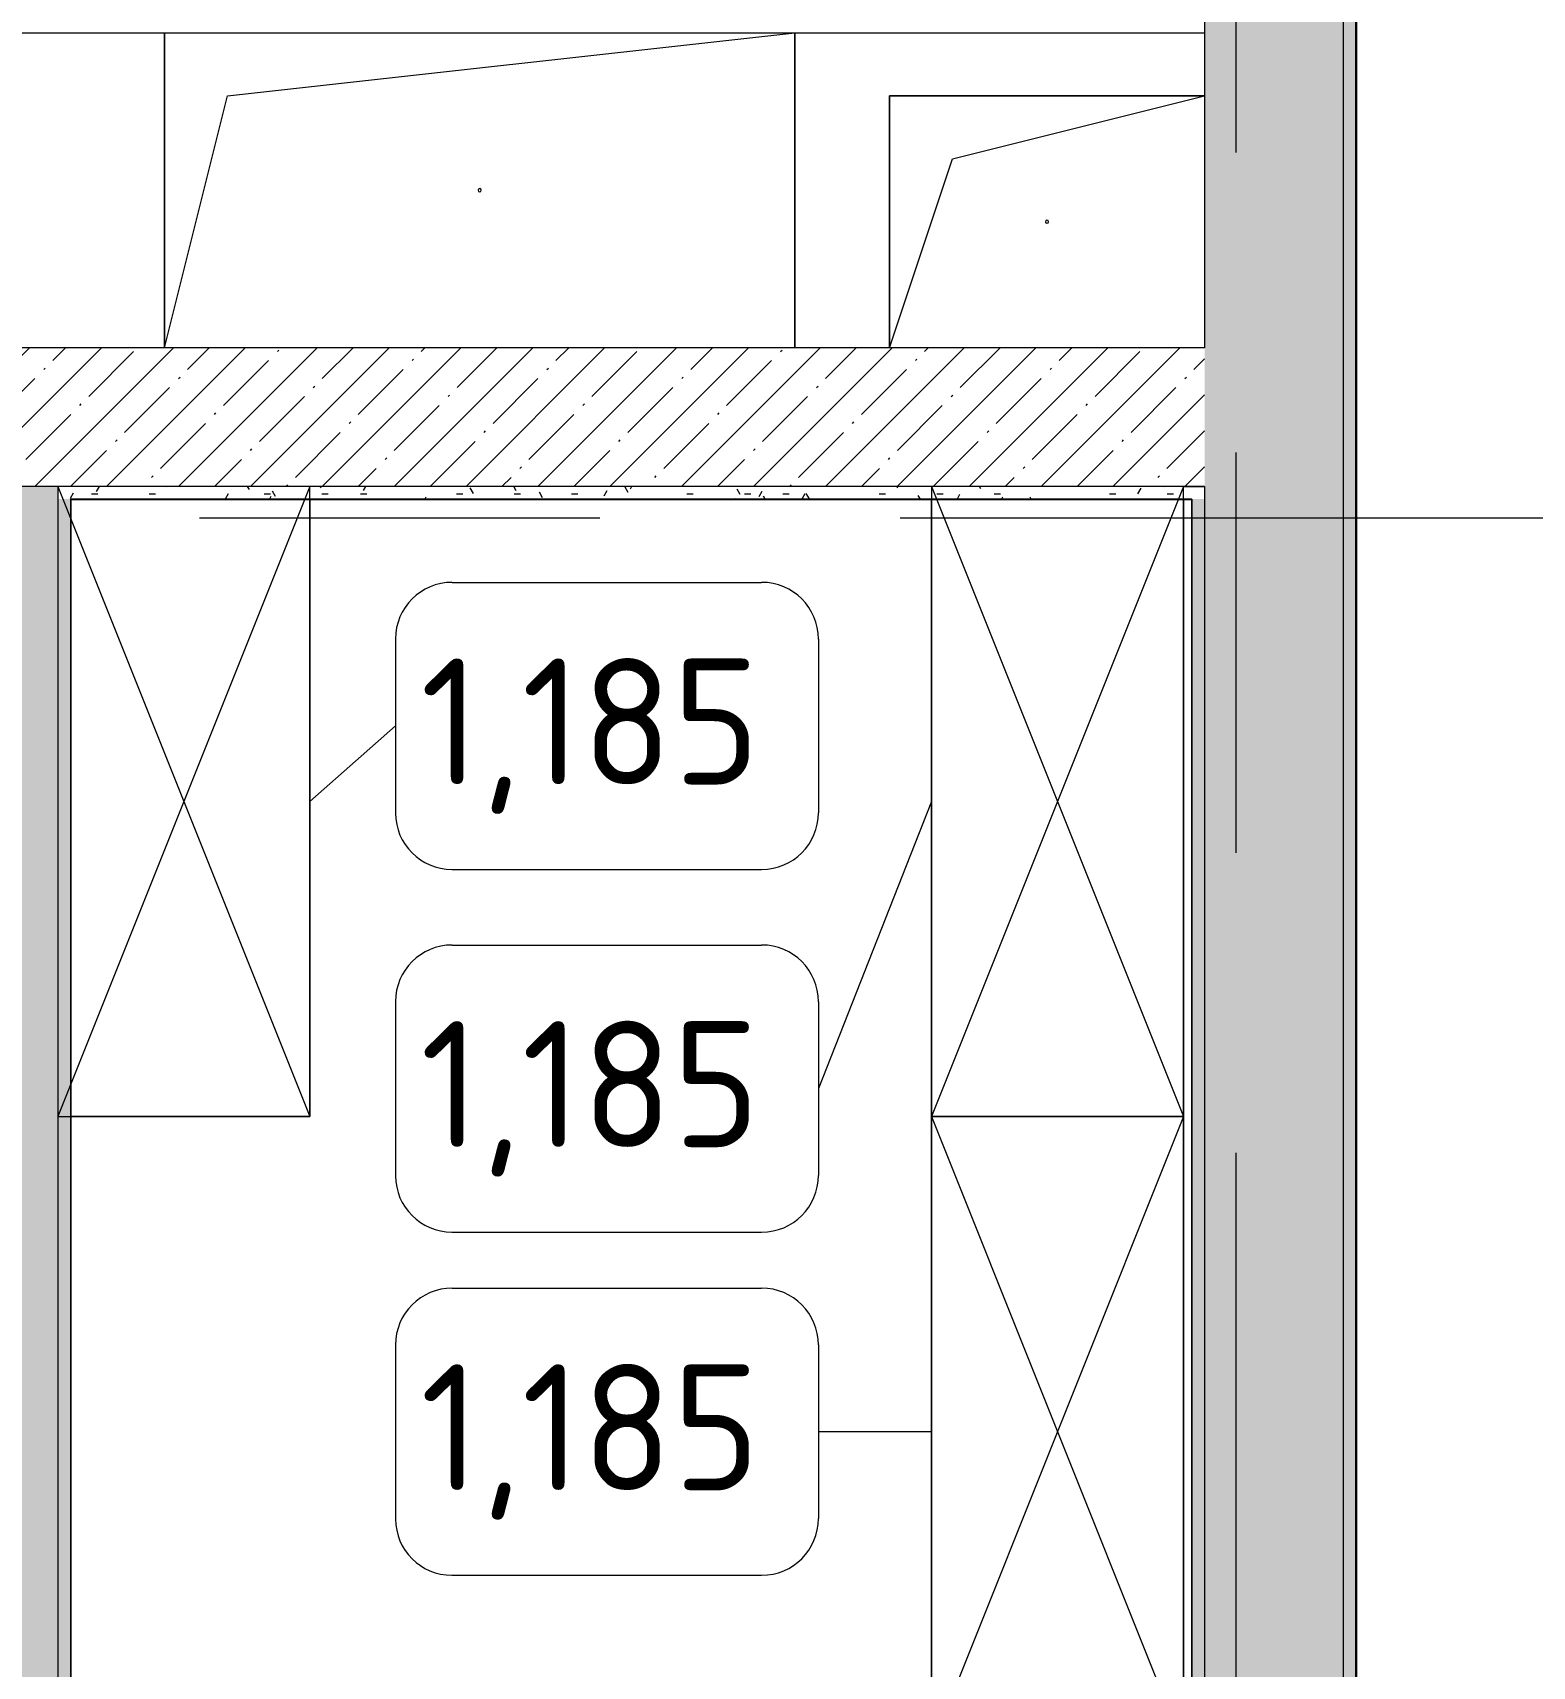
# Model space of a CAD drawing. Header units: millimetres. Extents: x 81566 to 292854, y -8553 to 29000.
# Drawn here: x 90951 to 93330, y 15178 to 17770 of the extents above; entities that cross this region are included whole.
import ezdxf

# ---------------------------------------------------------------- set-up
doc = ezdxf.new("R2010")
doc.units = ezdxf.units.MM
doc.linetypes.add('Осевая', pattern=[3175, 635, -476.25, 1587.5, -476.25])
for name, color, linetype, lineweight in [('A-GENM', 7, 'Continuous', 9), ('A-WALL', 7, 'Continuous', 9), ('I-FURN-IDEN', 7, 'Continuous', 9), ('I-WALL', 7, 'Continuous', 9), ('Оси-2', 7, 'Осевая', 9)]:
    doc.layers.add(name, color=color, linetype=linetype, lineweight=lineweight)
for name, color, linetype, lineweight, true_color in [('A-WALL-1', 9, 'Continuous', 9, 0x808080), ('A-WALL-FNSH-1', 9, 'Continuous', 9, 0x808080), ('I-FURN-1', 9, 'Continuous', 9, 0x808080)]:
    doc.layers.add(name, color=color, linetype=linetype, lineweight=lineweight, true_color=true_color)
doc.styles.add('GOST Common', font='GOST_Common.ttf', dxfattribs={"height": 200})
pattern_1 = [(45, (0, 0), (-57.024626, 57.024626), []), (45, (57.025, 0), (-57.024626, 57.024626), [100.806, -20.161, 3.353, -16.808])]
pattern_2 = [(0, (0, 0), (121.92, 30.48), [10.058, -81.382, 10.058, -81.382, -487.68]), (0, (0, 0), (121.92, 30.48), [-182.88, 10.058, -172.822, 10.058, -81.382, -213.36]), (0, (0, 0), (121.92, 30.48), [-457.2, 10.058, -50.902, 10.058, -142.342]), (120, (45.72, 15.24), (-87.356454, 90.345817), [10.058, -81.382, 10.058, -81.382, -487.68]), (120, (45.72, 15.24), (-87.356454, 90.345817), [-182.88, 10.058, -172.822, 10.058, -81.382, -213.36]), (120, (45.72, 15.24), (-87.356454, 90.345817), [-457.2, 10.058, -50.902, 10.058, -142.342]), (240, (60.96, 76.2), (-34.563546, -120.825817), [10.058, -81.382, 10.058, -81.382, -487.68]), (240, (60.96, 76.2), (-34.563546, -120.825817), [-182.88, 10.058, -172.822, 10.058, -81.382, -213.36]), (240, (60.96, 76.2), (-34.563546, -120.825817), [-457.2, 10.058, -50.902, 10.058, -142.342])]

# ---------------------------------------------------------------- blocks, each defined once
blk = doc.blocks.new('GM_Отверстие прямоугольное _в плите_ - Отверстие-21984622-План расстановки мебели и оборудования 2 этажа в осях 23-33')
at = {"layer": 'A-GENM'}
for p, q in [((-500, -250), (-500, 250)), ((-500, 250), (-500, -250)), ((-400, 150), (500, 250)), ((500, 250), (500, -250)), ((500, -250), (500, 250)), ((-500, -250), (-400, 150))]:
    blk.add_line(p, q, dxfattribs=at)
for start, end in [(360, 180), (180, 360)]:
    blk.add_arc((0, 0), 2.5, start, end, dxfattribs=at)
blk = doc.blocks.new('GM_Отверстие прямоугольное _в плите_ - Отверстие-21958731-План расстановки мебели и оборудования 2 этажа в осях 23-33')
at = {"layer": 'A-GENM'}
for p, q in [((-250, -200), (-250, 200)), ((-250, 200), (250, 200)), ((250, 200), (-250, 200)), ((-250, 200), (-250, -200)), ((-150, 100), (250, 200)), ((-250, -200), (-150, 100))]:
    blk.add_line(p, q, dxfattribs=at)
for start, end in [(360, 180), (180, 360)]:
    blk.add_arc((0, 0), 2.5, start, end, dxfattribs=at)
blk = doc.blocks.new('Шкаф параметрический - 1_185-26330622-План расстановки мебели и оборудования 2 этажа в осях 23-33')
at = {"layer": 'I-FURN-1'}
for p, q in [((0, 0), (1000, -400)), ((0, -400), (1000, 0)), ((1000, 0), (0, 0)), ((0, 0), (0, -400)), ((0, -400), (0, 0)), ((0, 0), (1000, 0)), ((1000, -400), (1000, 0)), ((1000, 0), (1000, -400)), ((0, -400), (1000, -400)), ((1000, -400), (0, -400))]:
    blk.add_line(p, q, dxfattribs=at)
blk = doc.blocks.new('Шкаф параметрический - 1_185-V118-План расстановки мебели и оборудования 2 этажа в осях 23-33')
at = {"layer": 'I-FURN-1'}
for p, q in [((0, 0), (1000, -400)), ((0, -400), (1000, 0)), ((1000, 0), (0, 0)), ((0, 0), (0, -400)), ((19.9, 0), (1000, 0)), ((1000, -400), (1000, 0)), ((1000, 0), (1000, -400)), ((0, -400), (1000, -400)), ((1000, -400), (20, -400))]:
    blk.add_line(p, q, dxfattribs=at)
blk = doc.blocks.new('Шкаф параметрический - 1_185-V119-План расстановки мебели и оборудования 2 этажа в осях 23-33')
at = {"layer": 'I-FURN-1'}
for p, q in [((0, 0), (1000, -400)), ((0, -400), (1000, 0)), ((1000, 0), (0, 0)), ((0, 0), (0, -400)), ((20, 0), (1000, 0)), ((1000, -400), (1000, 0)), ((1000, 0), (1000, -380)), ((0, -400), (1000, -400))]:
    blk.add_line(p, q, dxfattribs=at)
blk = doc.blocks.new('Марка_Мебель - В прямоуг_Balcon_Марка-25523697-План расстановки мебели и оборудования 2 этажа в осях 23-33')
at = {"layer": 'I-FURN-IDEN'}
for p, q in [((-2.455, 2.278), (2.455, 2.278)), ((-3.355, 1.378), (-3.355, -1.384)), ((3.355, 1.378), (3.355, -1.378)), ((-2.461, -2.278), (2.455, -2.278))]:
    blk.add_line(p, q, dxfattribs=at)
for centre, radius, start, end in [((-2.455, 1.378), 0.9, 90, 180), ((2.455, 1.378), 0.9, 0, 90), ((-2.461, -1.384), 0.893, 180, 270), ((2.455, -1.378), 0.9, 270, 0)]:
    blk.add_arc(centre, radius, start, end, dxfattribs=at)

msp = doc.modelspace()

# ---------------------------------------------------------------- hatches: boundary and pattern name
at = {"layer": 'I-WALL'}
h = msp.add_hatch(dxfattribs=at)
h.set_pattern_fill('FP_2', color=256, style=0, pattern_type=2)
h.set_pattern_definition(pattern_1)
h.paths.add_polyline_path([(92810, 13620), (93000, 13620), (93000, 13628), (93030, 13628), (93030, 21550), (92810, 21550), (92810, 13640)])
h = msp.add_hatch(dxfattribs=at)
h.set_pattern_fill('FP_41', color=256, style=0, pattern_type=2)
h.set_pattern_definition(pattern_2)
h.paths.add_polyline_path([(93042, 13628), (93050, 13628), (93050, 21150), (93030, 21150), (93030, 13628)])
h = msp.add_hatch(dxfattribs=at)
h.set_pattern_fill('FP_2', color=256, style=0, pattern_type=2)
h.set_pattern_definition(pattern_1)
h.paths.add_polyline_path([(92376.7, 17050), (92810, 17050), (92810, 17270), (86490, 17270), (86490, 17050), (92326.4, 17050)])
h = msp.add_hatch(dxfattribs=at)
h.set_pattern_fill('FP_19', color=256, style=0, pattern_type=2)
h.set_pattern_definition([(135, (0, 0), (-75.43415, -75.43415), [106.68, -17.78, 3.556, -17.78]), (135, (0, 75.39), (-75.43415, -75.43415), []), (50, (0, 0), (127.52922, -11.15758), [13.335, -146.685]), (355, (0, 0), (-24.66966, 133.74002), [10.668, -117.348]), (100.451, (10.63, -0.93), (102.85973, 122.58178), [11.333, -124.663]), (46.184, (0, 35.56), (189.75516, -29.43036), [20.002, -220.027]), (96.636, (15.81, 33.1), (166.1822, 173.1996), [17, -186.995]), (351.184, (0, 35.56), (166.18393, 173.19757), [16.002, -176.022]), (21, (17.78, 26.67), (106.13027, -71.58603), [13.335, -146.685]), (326, (17.78, 26.67), (43.26188, 128.93175), [10.668, -117.348]), (71.451, (26.62, 20.7), (149.39198, 57.34505), [11.333, -124.663]), (37.5, (0, 0), (2.162228, 59.188357), [3.353, -112.573, 3.353, -115.773, -117.792]), (37.5, (0, 0), (2.162228, 59.188357), [-235.052, 3.353, -114.44]), (7.5, (0, 0), (46.773857, 70.126152), [3.353, -64.567, 3.353, -109.906, -44.894]), (7.5, (0, 0), (46.773857, 70.126152), [-181.178, 3.353, -41.542]), (327.5, (-39.65, 0), (94.913671, -4.010093), [3.353, -41.097, 3.353, -135.331, -184.023]), (327.5, (-39.65, 0), (94.913671, -4.010093), [-183.134, 3.353, -180.67]), (317.5, (-57.43, 0), (103.69057, 17.79882), [3.353, -54.432, 3.353, -88.748, -130.683]), (317.5, (-57.43, 0), (103.69057, 17.79882), [-149.885, 3.353, -127.33])])
h.paths.add_polyline_path([(90910.7, 13620), (90990.7, 13620), (90990.7, 17050), (90910.7, 17050), (90910.7, 13640)])
h = msp.add_hatch(dxfattribs=at)
h.set_pattern_fill('FP_41', color=256, style=0, pattern_type=2)
h.set_pattern_definition(pattern_2)
h.paths.add_polyline_path([(92790, 17030), (92810, 17030), (92810, 17050), (90990.7, 17050), (90990.7, 17030), (92789, 17030)])
h = msp.add_hatch(dxfattribs=at)
h.set_pattern_fill('FP_41', color=256, style=0, pattern_type=2)
h.set_pattern_definition(pattern_2)
h.paths.add_polyline_path([(90990.7, 13620), (91010.7, 13620), (91010.7, 17030), (90990.7, 17030), (90990.7, 13640)])
h = msp.add_hatch(dxfattribs=at)
h.set_pattern_fill('FP_41', color=256, style=0, pattern_type=2)
h.set_pattern_definition(pattern_2)
h.paths.add_polyline_path([(92810, 13640), (92810, 17030), (92790, 17030), (92790, 13640)])

# ---------------------------------------------------------------- linework, layer by layer
at = {"layer": 'A-WALL'}
for p, q in [((93030, 21150), (93030, 13628)), ((92810, 17050), (89630, 17050)), ((90990.7, 17050), (90990.7, 13620)), ((92776.7, 17050), (92810, 17050)), ((92810, 17050), (92810, 13620)), ((92790, 17030), (91010.7, 17030)), ((91010.7, 17030), (91010.7, 13620))]:
    msp.add_line(p, q, dxfattribs=at)
at = {"layer": 'A-WALL-1'}
for p, q in [((92810, 26850), (92810, 17270)), ((93050, 13628), (93050, 21150)), ((89410, 17770), (92810, 17770)), ((92810, 17270), (89410, 17270)), ((92790, 17030), (92790, 13640))]:
    msp.add_line(p, q, dxfattribs=at)
at = {"layer": 'A-WALL-FNSH-1'}
for p, q in [((91011.7, 17029), (92789, 17029)), ((91011.7, 13640), (91011.7, 17029)), ((92789, 17029), (92789, 13640))]:
    msp.add_line(p, q, dxfattribs=at)
at = {"layer": 'I-FURN-IDEN'}
for p, q in [((91390.7, 16550), (91526.3, 16670)), ((92376.7, 16550), (92197.3, 16094.5)), ((92376.7, 15550), (92197.3, 15550))]:
    msp.add_line(p, q, dxfattribs=at)
at = {"layer": 'I-WALL'}
msp.add_line((93051, 21129), (93051, 13640), dxfattribs=at)
at = {"layer": 'Оси-2'}
for p, q in [((92860, 593.7), (92860, 19415.1)), ((84865.6, 17000), (122760, 17000))]:
    msp.add_line(p, q, dxfattribs=at)

# ---------------------------------------------------------------- block references
at = {"layer": 'A-GENM'}
for name, p in [('GM_Отверстие прямоугольное _в плите_ - Отверстие-21984622-План расстановки мебели и оборудования 2 этажа в осях 23-33', (91660, 17520)), ('GM_Отверстие прямоугольное _в плите_ - Отверстие-21958731-План расстановки мебели и оборудования 2 этажа в осях 23-33', (92560, 17470))]:
    msp.add_blockref(name, p, dxfattribs=at)
at = {"layer": 'I-FURN-1', "rotation": 269.9999999999999}
for name, p in [('Шкаф параметрический - 1_185-V119-План расстановки мебели и оборудования 2 этажа в осях 23-33', (91390.7, 17050)), ('Шкаф параметрический - 1_185-V118-План расстановки мебели и оборудования 2 этажа в осях 23-33', (92776.7, 17050)), ('Шкаф параметрический - 1_185-26330622-План расстановки мебели и оборудования 2 этажа в осях 23-33', (92776.7, 16050))]:
    msp.add_blockref(name, p, dxfattribs=at)
at = {"layer": 'I-FURN-IDEN', "xscale": 99.99999999999993, "yscale": 99.99999999999993, "zscale": 99.99999999999993}
for p in [(91861.8, 16670), (91861.8, 16094.5), (91861.8, 15550)]:
    msp.add_blockref('Марка_Мебель - В прямоуг_Balcon_Марка-25523697-План расстановки мебели и оборудования 2 этажа в осях 23-33', p, dxfattribs=at)

# ---------------------------------------------------------------- texts
at = {"layer": 'I-FURN-IDEN', "char_height": 200, "width": 681.434, "attachment_point": 1, "style": 'GOST Common'}
for insert in [(91565.8, 16777), (91565.8, 16201.5), (91565.8, 15657)]:
    msp.add_mtext('1,185', dxfattribs=dict(at, insert=insert))

doc.saveas('drawing.dxf')
